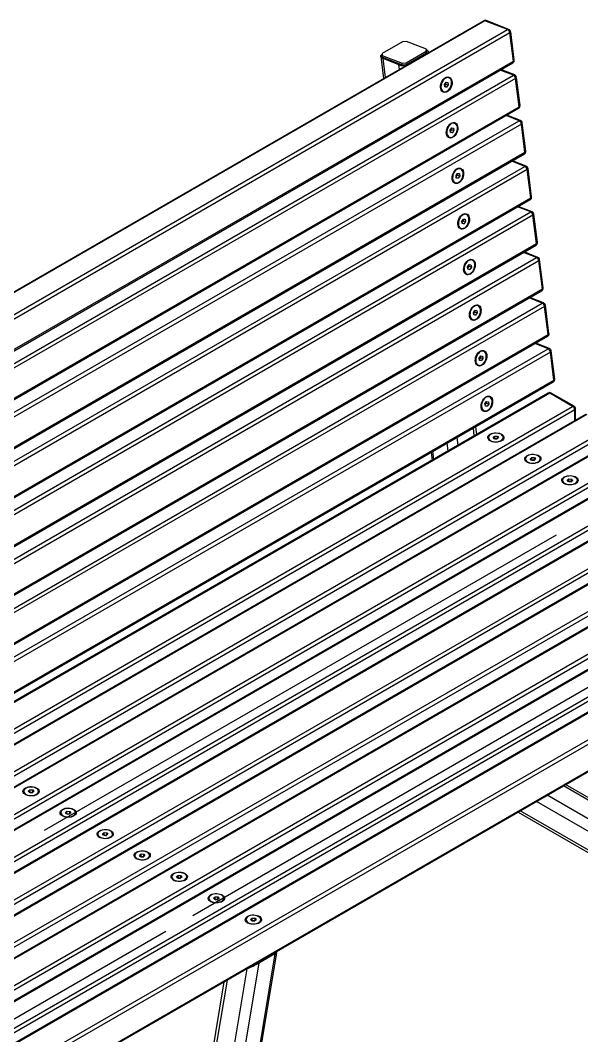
# Model space of a CAD drawing. Header units: millimetres. Extents: x 4581 to 10521, y 581 to 4781.
# Drawn here: x 9220 to 9809, y 2658 to 3724 of the extents above; entities that cross this region are included whole.
import ezdxf

# ---------------------------------------------------------------- set-up
doc = ezdxf.new("R2010")
doc.units = ezdxf.units.MM

# ---------------------------------------------------------------- blocks, each defined once
blk = doc.blocks.new('izometria')
for p, q in [((1578.3, 2706.1), (309.7, 1973.8)), ((1579.4, 2706.1), (310.9, 1973.8)), ((1603.2, 2696.7), (1579.4, 2706.1)), ((1604.6, 2696.9), (1580.9, 2706.3)), ((334.6, 1964.4), (1603.2, 2696.7)), ((1605.6, 2693.3), (337, 1961)), ((1609.4, 2663.7), (1605.6, 2693.3)), ((1610.2, 2664.9), (1606.5, 2694.5)), ((1492.8, 2683.9), (1471.6, 2671.7)), ((1497, 2684.3), (1492.8, 2683.9)), ((1518, 2676.1), (1497, 2684.3)), ((1517.9, 2674), (1518, 2676.1)), ((1518.2, 2674.3), (1518, 2676.1)), ((1470.2, 2668.5), (1473.1, 2645.4)), ((1471.6, 2671.7), (1471.6, 2669.6)), ((1471.6, 2669.6), (1492.5, 2661.4)), ((1471.8, 2667.9), (1471.6, 2669.6)), ((1471.8, 2667.9), (1492.7, 2659.6)), ((1489.2, 2659.6), (1472.5, 2666.3)), ((1475, 2646.5), (1472.5, 2666.3)), ((1496.7, 2661.8), (1517.9, 2674)), ((1497, 2660), (1518.2, 2672.3)), ((1518.2, 2672.3), (1517.9, 2674)), ((1518.2, 2672.3), (1518.2, 2674.3)), ((1520, 2672.4), (1519.8, 2673.7)), ((340.2, 1929.6), (1608.8, 2661.9)), ((340.8, 1931.4), (1609.4, 2663.7)), ((1489.8, 2655), (1489.2, 2659.6)), ((1492.5, 2661.4), (1496.7, 2661.8)), ((1492.7, 2659.6), (1492.5, 2661.4)), ((1492.7, 2659.6), (1497, 2660)), ((1497, 2660), (1496.7, 2661.8)), ((1610.7, 2649.1), (1596.3, 2654.7)), ((340.7, 1916.6), (1609.3, 2648.9)), ((1611.7, 2645.4), (343.1, 1913.1)), ((1541.7, 2646.2), (1541.3, 2646.3)), ((1609.3, 2648.9), (1595.5, 2654.3)), ((1615.4, 2615.8), (1611.7, 2645.4)), ((1616.3, 2617.1), (1612.6, 2646.6)), ((1537, 2639.2), (1538.6, 2641.4)), ((1537.3, 2636.6), (1537, 2639.2)), ((1537.6, 2638.5), (1537.1, 2637.9)), ((1537.2, 2637.2), (1539.2, 2636.4)), ((1539.2, 2636.4), (1537.3, 2636.6)), ((1538.4, 2639.6), (1537.6, 2638.5)), ((1538.2, 2640.9), (1538.4, 2639.6)), ((1538.2, 2640.9), (1538.2, 2640.9)), ((1538.4, 2639.6), (1540.8, 2638.7)), ((1538.6, 2641.4), (1540.5, 2641.2)), ((1540.8, 2638.7), (1539.2, 2636.4)), ((1540.5, 2641.2), (1540.8, 2638.7)), ((1535.6, 2631.8), (1536, 2631.7)), ((346.3, 1881.8), (1614.8, 2614.1)), ((346.9, 1883.5), (1615.4, 2615.8)), ((1615.3, 2601), (1601.6, 2606.4)), ((1616.8, 2601.2), (1602.4, 2606.9)), ((346.8, 1868.7), (1615.3, 2601)), ((1617.8, 2597.6), (349.2, 1865.3)), ((1543, 2591.3), (1544.6, 2593.6)), ((1543.4, 2588.8), (1543, 2591.3)), ((1543.7, 2590.6), (1543.2, 2590)), ((1544.5, 2591.8), (1543.7, 2590.6)), ((1544.3, 2593.1), (1544.3, 2593)), ((1544.3, 2593), (1544.5, 2591.8)), ((1544.5, 2591.8), (1546.9, 2590.8)), ((1544.6, 2593.6), (1546.6, 2593.3)), ((1546.9, 2590.8), (1545.3, 2588.5)), ((1546.6, 2593.3), (1546.9, 2590.8)), ((1547.8, 2598.3), (1547.4, 2598.4)), ((1621.5, 2568), (1617.8, 2597.6)), ((1622.4, 2569.2), (1618.6, 2598.8)), ((1541.7, 2584), (1542.1, 2583.8)), ((1543.3, 2589.3), (1545.3, 2588.5)), ((1545.3, 2588.5), (1543.4, 2588.8)), ((352.4, 1833.9), (1620.9, 2566.2)), ((353, 1835.7), (1621.5, 2568)), ((1622.9, 2553.3), (1608.4, 2559)), ((352.9, 1820.8), (1621.4, 2553.1)), ((1623.8, 2549.7), (355.3, 1817.4)), ((1553.9, 2550.4), (1553.5, 2550.6)), ((1621.4, 2553.1), (1607.7, 2558.6)), ((1627.6, 2520.1), (1623.8, 2549.7)), ((1628.5, 2521.3), (1624.7, 2550.9)), ((1549.1, 2543.4), (1550.7, 2545.7)), ((1549.4, 2540.9), (1549.1, 2543.4)), ((1549.7, 2542.8), (1549.3, 2542.1)), ((1549.4, 2541.4), (1551.4, 2540.7)), ((1551.4, 2540.7), (1549.4, 2540.9)), ((1550.5, 2543.9), (1549.7, 2542.8)), ((1550.4, 2545.2), (1550.5, 2543.9)), ((1550.4, 2545.2), (1550.4, 2545.2)), ((1550.5, 2543.9), (1553, 2542.9)), ((1550.7, 2545.7), (1552.7, 2545.5)), ((1553, 2542.9), (1551.4, 2540.7)), ((1552.7, 2545.5), (1553, 2542.9)), ((1547.8, 2536.1), (1548.2, 2535.9)), ((358.5, 1786), (1627, 2518.3)), ((359.1, 1787.8), (1627.6, 2520.1)), ((1627.5, 2505.3), (1613.8, 2510.7)), ((1628.9, 2505.5), (1614.5, 2511.1)), ((359, 1773), (1627.5, 2505.3)), ((1629.9, 2501.8), (361.4, 1769.5)), ((1555.2, 2495.5), (1556.8, 2497.8)), ((1555.5, 2493), (1555.2, 2495.5)), ((1555.8, 2494.9), (1555.4, 2494.3)), ((1556.6, 2496), (1555.8, 2494.9)), ((1556.5, 2497.3), (1556.6, 2496)), ((1556.5, 2497.3), (1556.5, 2497.3)), ((1556.6, 2496), (1559.1, 2495.1)), ((1556.8, 2497.8), (1558.8, 2497.6)), ((1559.1, 2495.1), (1557.5, 2492.8)), ((1558.8, 2497.6), (1559.1, 2495.1)), ((1560, 2502.6), (1559.6, 2502.7)), ((1633.7, 2472.2), (1629.9, 2501.8)), ((1634.6, 2473.4), (1630.8, 2503)), ((1553.9, 2488.2), (1554.3, 2488.1)), ((1555.5, 2493.6), (1557.5, 2492.8)), ((1557.5, 2492.8), (1555.5, 2493)), ((364.5, 1738.2), (1633.1, 2470.5)), ((365.1, 1739.9), (1633.7, 2472.2)), ((1633.6, 2457.4), (1619.8, 2462.8)), ((1635, 2457.6), (1620.6, 2463.3)), ((365, 1725.1), (1633.6, 2457.4)), ((1636, 2454), (367.5, 1721.6)), ((1566.1, 2454.7), (1565.7, 2454.8)), ((1639.8, 2424.4), (1636, 2454)), ((1640.7, 2425.6), (1636.9, 2455.2)), ((1561.3, 2447.7), (1562.9, 2450)), ((1561.6, 2445.2), (1561.3, 2447.7)), ((1561.9, 2447), (1561.5, 2446.4)), ((1561.5, 2445.7), (1563.5, 2444.9)), ((1563.5, 2444.9), (1561.6, 2445.2)), ((1562.7, 2448.2), (1561.9, 2447)), ((1562.5, 2449.5), (1562.6, 2449.4)), ((1562.6, 2449.4), (1562.7, 2448.2)), ((1562.7, 2448.2), (1565.2, 2447.2)), ((1562.9, 2450), (1564.8, 2449.7)), ((1565.2, 2447.2), (1563.5, 2444.9)), ((1564.8, 2449.7), (1565.2, 2447.2)), ((1560, 2440.4), (1560.4, 2440.2)), ((370.6, 1690.3), (1639.2, 2422.6)), ((371.2, 1692.1), (1639.8, 2424.4)), ((371.1, 1677.2), (1639.7, 2409.5)), ((1639.7, 2409.5), (1625.9, 2415)), ((1641.1, 2409.7), (1626.7, 2415.4)), ((1642.1, 2406.1), (373.5, 1673.8)), ((1567.4, 2399.8), (1569, 2402.1)), ((1567.7, 2397.3), (1567.4, 2399.8)), ((1568, 2399.2), (1567.5, 2398.5)), ((1568.8, 2400.3), (1568, 2399.2)), ((1568.6, 2401.6), (1568.8, 2400.3)), ((1568.6, 2401.6), (1568.6, 2401.6)), ((1568.8, 2400.3), (1571.2, 2399.3)), ((1569, 2402.1), (1570.9, 2401.9)), ((1571.2, 2399.3), (1569.6, 2397)), ((1570.9, 2401.9), (1571.2, 2399.3)), ((1572.2, 2406.8), (1571.8, 2407)), ((1645.9, 2376.5), (1642.1, 2406.1)), ((1646.7, 2377.7), (1643, 2407.3)), ((1566, 2392.5), (1566.4, 2392.3)), ((1567.6, 2397.8), (1569.6, 2397)), ((1569.6, 2397), (1567.7, 2397.3)), ((376.7, 1642.4), (1645.3, 2374.7)), ((377.3, 1644.2), (1645.9, 2376.5)), ((1645.8, 2361.7), (1632, 2367.1)), ((1647.2, 2361.8), (1632.8, 2367.5)), ((377.2, 1629.3), (1645.8, 2361.7)), ((1648.2, 2358.2), (379.6, 1625.9)), ((1578.2, 2358.9), (1577.8, 2359.1)), ((1651.9, 2328.6), (1648.2, 2358.2)), ((1652.8, 2329.8), (1649.1, 2359.4)), ((1573.5, 2351.9), (1575.1, 2354.2)), ((1573.8, 2349.4), (1573.5, 2351.9)), ((1574.1, 2351.3), (1573.6, 2350.6)), ((1573.7, 2350), (1575.7, 2349.2)), ((1575.7, 2349.2), (1573.8, 2349.4)), ((1574.9, 2352.4), (1574.1, 2351.3)), ((1574.7, 2353.7), (1574.9, 2352.4)), ((1574.7, 2353.7), (1574.7, 2353.7)), ((1574.9, 2352.4), (1577.3, 2351.5)), ((1575.1, 2354.2), (1577, 2354)), ((1577.3, 2351.5), (1575.7, 2349.2)), ((1577, 2354), (1577.3, 2351.5)), ((1572.1, 2344.6), (1572.5, 2344.5)), ((382.8, 1594.5), (1651.3, 2326.9)), ((383.4, 1596.3), (1651.9, 2328.6)), ((1646, 2315.2), (377.4, 1582.9)), ((1647.5, 2315), (378.9, 1582.7)), ((1671.5, 2301.1), (1647.5, 2315)), ((1673, 2301.3), (1649, 2315.2)), ((1579.5, 2304.1), (1581.2, 2306.4)), ((1579.9, 2301.5), (1579.5, 2304.1)), ((1580.2, 2303.4), (1579.7, 2302.8)), ((1581, 2304.6), (1580.2, 2303.4)), ((1580.8, 2305.9), (1580.8, 2305.8)), ((1580.8, 2305.8), (1581, 2304.6)), ((1581, 2304.6), (1583.4, 2303.6)), ((1581.2, 2306.4), (1583.1, 2306.1)), ((1583.4, 2303.6), (1581.8, 2301.3)), ((1583.1, 2306.1), (1583.4, 2303.6)), ((1584.3, 2311.1), (1583.9, 2311.2)), ((403, 1568.8), (1671.5, 2301.1)), ((1673.7, 2297.5), (405.1, 1565.2)), ((1684.9, 2292.7), (416.3, 1560.4)), ((1686.4, 2292.6), (417.8, 1560.3)), ((1578.2, 2296.7), (1578.6, 2296.6)), ((1579.8, 2302.1), (1581.8, 2301.3)), ((1581.8, 2301.3), (1579.9, 2301.5)), ((1673.7, 2286.2), (1673.7, 2297.5)), ((1674.5, 2286.7), (1674.5, 2298.7)), ((441.9, 1546.4), (1710.4, 2278.7)), ((1712.5, 2275), (444, 1542.7)), ((1568.3, 2270.3), (1567.3, 2278.3)), ((1570.9, 2271.8), (1569.9, 2279.8)), ((1723.8, 2270.3), (455.2, 1538)), ((1725.3, 2270.1), (456.7, 1537.8)), ((1540.7, 2254.4), (1539.7, 2262.4)), ((1551.3, 2260.5), (1550.3, 2268.5)), ((1583.1, 2268.5), (1583.1, 2268)), ((1588, 2268.7), (1589.7, 2270)), ((1589.2, 2267.1), (1588, 2268.7)), ((1592.1, 2267), (1589.2, 2267.1)), ((1589.7, 2270), (1592.6, 2269.8)), ((1589.7, 2267.2), (1589.7, 2270)), ((1589.7, 2267.1), (1589.7, 2267.2)), ((1589.7, 2267.2), (1591.2, 2267.1)), ((1591.2, 2267.1), (1592.2, 2267)), ((1593.8, 2268.3), (1592.1, 2267)), ((1592.6, 2269.8), (1593.8, 2268.3)), ((1592.6, 2267.4), (1592.6, 2269.8)), ((1598.7, 2268), (1598.7, 2268.5)), ((480.8, 1523.9), (1749.3, 2256.2)), ((1751.4, 2252.6), (482.9, 1520.2)), ((1523, 2252.8), (1524, 2244.8)), ((1525.9, 2245.8), (1524.9, 2253.9)), ((1762.7, 2247.8), (494.1, 1515.5)), ((1764.2, 2247.7), (495.6, 1515.4)), ((1622, 2246), (1622, 2245.6)), ((1626.9, 2246.2), (1628.6, 2247.6)), ((1628.1, 2244.7), (1626.9, 2246.2)), ((1631, 2244.5), (1628.1, 2244.7)), ((1628.6, 2247.6), (1631.5, 2247.4)), ((1628.6, 2244.7), (1628.6, 2247.6)), ((1628.6, 2244.7), (1628.6, 2244.7)), ((1628.6, 2244.7), (1630.1, 2244.6)), ((1630.1, 2244.6), (1631.1, 2244.6)), ((1632.7, 2245.9), (1631, 2244.5)), ((1631.5, 2247.4), (1632.7, 2245.9)), ((1631.5, 2244.9), (1631.5, 2247.4)), ((1637.6, 2245.6), (1637.6, 2246)), ((519.7, 1501.5), (1788.2, 2233.8)), ((1790.3, 2230.1), (521.8, 1497.8)), ((1801.6, 2225.4), (533, 1493)), ((1803.1, 2225.2), (534.5, 1492.9)), ((1660.9, 2223.6), (1660.9, 2223.1)), ((1665.8, 2223.7), (1667.5, 2225.1)), ((1667, 2222.2), (1665.8, 2223.7)), ((1669.9, 2222.1), (1667, 2222.2)), ((1667.4, 2222.2), (1667.5, 2222.3)), ((1667.5, 2225.1), (1670.4, 2224.9)), ((1667.5, 2222.3), (1667.5, 2225.1)), ((1667.5, 2222.3), (1669, 2222.2)), ((1669, 2222.2), (1670, 2222.1)), ((1671.6, 2223.4), (1669.9, 2222.1)), ((1670.4, 2224.9), (1671.6, 2223.4)), ((1670.4, 2222.5), (1670.4, 2224.9)), ((1676.5, 2223.1), (1676.5, 2223.6)), ((558.5, 1479), (1827.1, 2211.3)), ((1829.2, 2207.7), (560.7, 1475.3)), ((1840.4, 2202.9), (571.9, 1470.6)), ((1841.9, 2202.8), (573.4, 1470.4)), ((597.4, 1456.6), (1866, 2188.9)), ((1868.1, 2185.2), (599.6, 1452.9)), ((1879.3, 2180.5), (610.8, 1448.1)), ((1880.8, 2180.3), (612.3, 1448)), ((636.3, 1434.1), (1904.9, 2166.4)), ((1117.2, 1856.2), (1654.6, 2166.4)), ((1907, 2162.8), (638.5, 1430.4)), ((1918.2, 2158), (649.7, 1425.7)), ((1919.7, 2157.9), (651.2, 1425.5)), ((675.2, 1411.7), (1943.8, 2144)), ((1945.9, 2140.3), (677.3, 1408)), ((1957.1, 2135.6), (688.6, 1403.2)), ((1958.6, 2135.4), (690.1, 1403.1)), ((714.1, 1389.2), (1982.7, 2121.5)), ((1984.8, 2117.9), (716.2, 1385.5)), ((716.2, 1357.8), (1984.8, 2090.1)), ((715.6, 1356.4), (1984.2, 2088.7)), ((1810.1, 2076.6), (1272.7, 1766.4)), ((1100.1, 1897.2), (1101.8, 1898.5)), ((1101.8, 1898.5), (1104.7, 1898.4)), ((1101.8, 1895.7), (1101.8, 1898.5)), ((1104.7, 1898.4), (1105.9, 1896.9)), ((1104.7, 1895.9), (1104.7, 1898.4)), ((1834.2, 1803.1), (1661.8, 1902.6)), ((1834.6, 1805.5), (1664.1, 1904)), ((1095.2, 1897), (1095.2, 1896.6)), ((1101.3, 1895.7), (1100.1, 1897.2)), ((1104.2, 1895.5), (1101.3, 1895.7)), ((1101.8, 1895.6), (1101.8, 1895.7)), ((1101.8, 1895.7), (1103.3, 1895.6)), ((1103.3, 1895.6), (1104.3, 1895.5)), ((1105.9, 1896.9), (1104.2, 1895.5)), ((1110.8, 1896.6), (1110.8, 1897)), ((1831.2, 1785.2), (1644.8, 1892.8)), ((1846.2, 1743.9), (1616.5, 1876.5)), ((1831.9, 1771.7), (1633.5, 1886.3)), ((1134.1, 1874.6), (1134.1, 1874.1)), ((1139, 1874.7), (1140.7, 1876.1)), ((1140.2, 1873.2), (1139, 1874.7)), ((1143.1, 1873), (1140.2, 1873.2)), ((1140.7, 1876.1), (1143.6, 1875.9)), ((1140.7, 1873.2), (1140.7, 1876.1)), ((1140.7, 1873.2), (1140.7, 1873.2)), ((1140.7, 1873.2), (1142.2, 1873.2)), ((1142.2, 1873.2), (1143.2, 1873.1)), ((1144.8, 1874.4), (1143.1, 1873)), ((1143.6, 1875.9), (1144.8, 1874.4)), ((1143.6, 1873.4), (1143.6, 1875.9)), ((1149.7, 1874.1), (1149.7, 1874.6)), ((1614.2, 1875.1), (1851.2, 1738.3)), ((1173, 1852.1), (1173, 1851.7)), ((1177.9, 1852.3), (1179.6, 1853.6)), ((1179.1, 1850.8), (1177.9, 1852.3)), ((1182, 1850.6), (1179.1, 1850.8)), ((1179.5, 1850.7), (1179.6, 1850.8)), ((1179.6, 1853.6), (1182.5, 1853.5)), ((1179.6, 1850.8), (1179.6, 1853.6)), ((1179.6, 1850.8), (1181, 1850.7)), ((1181, 1850.7), (1182.1, 1850.6)), ((1183.7, 1852), (1182, 1850.6)), ((1182.5, 1853.5), (1183.7, 1852)), ((1182.5, 1851), (1182.5, 1853.5)), ((1188.6, 1851.7), (1188.6, 1852.1)), ((1211.9, 1829.7), (1211.9, 1829.2)), ((1216.8, 1829.8), (1218.5, 1831.2)), ((1218, 1828.3), (1216.8, 1829.8)), ((1220.9, 1828.1), (1218, 1828.3)), ((1218.4, 1828.3), (1218.5, 1828.3)), ((1218.5, 1831.2), (1221.4, 1831)), ((1218.5, 1828.3), (1218.5, 1831.2)), ((1218.5, 1828.3), (1219.9, 1828.3)), ((1219.9, 1828.3), (1221, 1828.2)), ((1222.6, 1829.5), (1220.9, 1828.1)), ((1221.4, 1831), (1222.6, 1829.5)), ((1221.4, 1828.5), (1221.4, 1831)), ((1227.5, 1829.2), (1227.5, 1829.7)), ((1250.8, 1807.2), (1250.8, 1806.8)), ((1255.7, 1807.4), (1257.4, 1808.7)), ((1256.9, 1805.9), (1255.7, 1807.4)), ((1259.8, 1805.7), (1256.9, 1805.9)), ((1257.3, 1805.8), (1257.4, 1805.9)), ((1257.4, 1808.7), (1260.3, 1808.6)), ((1257.4, 1805.9), (1257.4, 1808.7)), ((1257.4, 1805.9), (1258.8, 1805.8)), ((1258.8, 1805.8), (1259.8, 1805.7)), ((1261.5, 1807.1), (1259.8, 1805.7)), ((1260.3, 1808.6), (1261.5, 1807.1)), ((1260.3, 1806.1), (1260.3, 1808.6)), ((1266.4, 1806.8), (1266.4, 1807.2)), ((1289.7, 1784.8), (1289.7, 1784.3)), ((1294.6, 1784.9), (1296.3, 1786.3)), ((1295.8, 1783.4), (1294.6, 1784.9)), ((1298.7, 1783.2), (1295.8, 1783.4)), ((1296.2, 1783.4), (1296.3, 1783.4)), ((1296.3, 1786.3), (1299.2, 1786.1)), ((1296.3, 1783.4), (1296.3, 1786.3)), ((1296.3, 1783.4), (1297.7, 1783.4)), ((1297.7, 1783.4), (1298.7, 1783.3)), ((1300.4, 1784.6), (1298.7, 1783.2)), ((1299.2, 1786.1), (1300.4, 1784.6)), ((1299.2, 1783.6), (1299.2, 1786.1)), ((1305.3, 1784.3), (1305.3, 1784.8)), ((1328.6, 1762.3), (1328.6, 1761.8)), ((1333.5, 1762.5), (1335.2, 1763.8)), ((1334.7, 1761), (1333.5, 1762.5)), ((1337.6, 1760.8), (1334.7, 1761)), ((1335.1, 1760.9), (1335.2, 1761)), ((1335.2, 1763.8), (1338.1, 1763.7)), ((1335.2, 1761), (1335.2, 1763.8)), ((1335.2, 1761), (1336.6, 1760.9)), ((1336.6, 1760.9), (1337.6, 1760.8)), ((1339.3, 1762.2), (1337.6, 1760.8)), ((1338.1, 1763.7), (1339.3, 1762.2)), ((1338.1, 1761.2), (1338.1, 1763.7)), ((1344.2, 1761.8), (1344.2, 1762.3)), ((707, 1439.8), (1244.4, 1750.1)), ((1310.4, 1425.2), (1361.1, 1727.9)), ((1357.8, 1727.1), (1359, 1726.4)), ((1361, 1727.9), (1360.1, 1728.5)), ((1342, 1716.6), (1290.9, 1411.3)), ((1359, 1726.4), (1307.9, 1421.1)), ((1340.8, 1717.3), (1342, 1716.6)), ((1359, 1726.4), (1342, 1716.6)), ((1329.6, 1710.7), (1280.5, 1417.3)), ((1329.6, 1710.7), (1328.6, 1710.3)), ((1329.5, 1710.8), (1329.6, 1710.7)), ((1305.4, 1696.9), (1264.7, 1453.6)), ((1308.7, 1698.8), (1266.3, 1445.1))]:
    blk.add_line(p, q)
at = {"flags": 128}
for points in [[(1605.6, 2693.3), (1606, 2693.6), (1606.2, 2693.8), (1606.4, 2694.1), (1606.5, 2694.4), (1606.5, 2694.5)], [(1472.5, 2666.3), (1471.5, 2666.7), (1470.8, 2667.3), (1470.3, 2668), (1470.2, 2668.8), (1470.3, 2669.5), (1470.8, 2670.3), (1471.5, 2671), (1471.6, 2671.1)], [(1518, 2675.7), (1518.5, 2675.5), (1519.2, 2674.9), (1519.7, 2674.2), (1519.8, 2673.5), (1519.6, 2672.7), (1519.3, 2672.1)], [(1537.9, 2646.3), (1539.2, 2646.9), (1540.5, 2647.1), (1541.7, 2646.9), (1542.7, 2646.4), (1543.6, 2645.6), (1544.3, 2644.5), (1544.8, 2643.1), (1545, 2641.6), (1544.9, 2639.9), (1544.6, 2638.2), (1544, 2636.5), (1543.2, 2635), (1542.2, 2633.6), (1541.1, 2632.4), (1539.8, 2631.5), (1538.6, 2631), (1537.3, 2630.7), (1536.1, 2630.9), (1535, 2631.4), (1534.2, 2632.2), (1533.5, 2633.3), (1533, 2634.7), (1532.8, 2636.2), (1532.9, 2637.9), (1533.2, 2639.6), (1533.8, 2641.3), (1534.6, 2642.9), (1535.6, 2644.3), (1536.7, 2645.4), (1537.9, 2646.3)], [(1544.4, 2642.1), (1544.1, 2643.5), (1543.5, 2644.6), (1542.7, 2645.5), (1541.8, 2646.1), (1540.7, 2646.4), (1539.5, 2646.3), (1538.3, 2645.9), (1537.1, 2645.1), (1536, 2644), (1535.1, 2642.7), (1534.3, 2641.3), (1533.7, 2639.7), (1533.4, 2638.1), (1533.3, 2636.5), (1533.5, 2635), (1533.9, 2633.7), (1534.6, 2632.7), (1535.5, 2632), (1536.5, 2631.5), (1537.6, 2631.4), (1538.8, 2631.7), (1540, 2632.3), (1541.2, 2633.2), (1542.2, 2634.4), (1543.1, 2635.8), (1543.8, 2637.3), (1544.2, 2639), (1544.4, 2640.6), (1544.4, 2642.1)], [(1611.7, 2645.4), (1612.1, 2645.7), (1612.3, 2646), (1612.5, 2646.3), (1612.6, 2646.5), (1612.6, 2646.6)], [(1544, 2598.4), (1545.3, 2599), (1546.6, 2599.2), (1547.7, 2599.1), (1548.8, 2598.6), (1549.7, 2597.8), (1550.4, 2596.6), (1550.8, 2595.3), (1551, 2593.7), (1551, 2592.1), (1550.6, 2590.4), (1550.1, 2588.7), (1549.3, 2587.1), (1548.3, 2585.7), (1547.1, 2584.5), (1545.9, 2583.7), (1544.6, 2583.1), (1543.4, 2582.9), (1542.2, 2583), (1541.1, 2583.5), (1540.2, 2584.3), (1539.5, 2585.5), (1539.1, 2586.8), (1538.9, 2588.4), (1539, 2590), (1539.3, 2591.7), (1539.9, 2593.4), (1540.7, 2595), (1541.7, 2596.4), (1542.8, 2597.6), (1544, 2598.4)], [(1550.5, 2594.2), (1550.2, 2595.6), (1549.6, 2596.8), (1548.8, 2597.7), (1547.9, 2598.3), (1546.8, 2598.5), (1545.6, 2598.4), (1544.4, 2598), (1543.2, 2597.2), (1542.1, 2596.2), (1541.2, 2594.9), (1540.4, 2593.4), (1539.8, 2591.8), (1539.5, 2590.2), (1539.4, 2588.6), (1539.6, 2587.2), (1540, 2585.9), (1540.7, 2584.8), (1541.6, 2584.1), (1542.6, 2583.7), (1543.7, 2583.6), (1544.9, 2583.8), (1546.1, 2584.5), (1547.3, 2585.4), (1548.3, 2586.6), (1549.2, 2587.9), (1549.9, 2589.5), (1550.3, 2591.1), (1550.5, 2592.7), (1550.5, 2594.2)], [(1617.8, 2597.6), (1618.1, 2597.8), (1618.4, 2598.1), (1618.6, 2598.4), (1618.6, 2598.7), (1618.6, 2598.8)], [(1550.1, 2550.6), (1551.4, 2551.1), (1552.6, 2551.3), (1553.8, 2551.2), (1554.9, 2550.7), (1555.8, 2549.9), (1556.5, 2548.8), (1556.9, 2547.4), (1557.1, 2545.9), (1557.1, 2544.2), (1556.7, 2542.5), (1556.1, 2540.8), (1555.3, 2539.2), (1554.4, 2537.8), (1553.2, 2536.7), (1552, 2535.8), (1550.7, 2535.2), (1549.5, 2535), (1548.3, 2535.2), (1547.2, 2535.7), (1546.3, 2536.5), (1545.6, 2537.6), (1545.2, 2539), (1545, 2540.5), (1545, 2542.2), (1545.4, 2543.9), (1546, 2545.6), (1546.8, 2547.1), (1547.7, 2548.5), (1548.9, 2549.7), (1550.1, 2550.6)], [(1556.6, 2546.4), (1556.2, 2547.7), (1555.7, 2548.9), (1554.9, 2549.8), (1554, 2550.4), (1552.9, 2550.7), (1551.7, 2550.6), (1550.5, 2550.1), (1549.3, 2549.4), (1548.2, 2548.3), (1547.3, 2547), (1546.5, 2545.5), (1545.9, 2543.9), (1545.6, 2542.3), (1545.5, 2540.8), (1545.7, 2539.3), (1546.1, 2538), (1546.8, 2537), (1547.6, 2536.2), (1548.7, 2535.8), (1549.8, 2535.7), (1551, 2536), (1552.2, 2536.6), (1553.4, 2537.5), (1554.4, 2538.7), (1555.3, 2540.1), (1556, 2541.6), (1556.4, 2543.2), (1556.6, 2544.8), (1556.6, 2546.4)], [(1623.8, 2549.7), (1624.2, 2550), (1624.5, 2550.2), (1624.7, 2550.5), (1624.7, 2550.8), (1624.7, 2550.9)], [(1556.2, 2502.7), (1557.5, 2503.3), (1558.7, 2503.5), (1559.9, 2503.3), (1561, 2502.8), (1561.9, 2502), (1562.6, 2500.9), (1563, 2499.5), (1563.2, 2498), (1563.1, 2496.3), (1562.8, 2494.6), (1562.2, 2492.9), (1561.4, 2491.4), (1560.4, 2490), (1559.3, 2488.8), (1558.1, 2487.9), (1556.8, 2487.4), (1555.6, 2487.1), (1554.4, 2487.3), (1553.3, 2487.8), (1552.4, 2488.6), (1551.7, 2489.7), (1551.3, 2491.1), (1551.1, 2492.6), (1551.1, 2494.3), (1551.5, 2496), (1552, 2497.7), (1552.8, 2499.3), (1553.8, 2500.7), (1555, 2501.8), (1556.2, 2502.7)], [(1562.6, 2498.5), (1562.3, 2499.9), (1561.8, 2501), (1561, 2501.9), (1560, 2502.5), (1559, 2502.8), (1557.8, 2502.7), (1556.6, 2502.2), (1555.4, 2501.5), (1554.3, 2500.4), (1553.3, 2499.1), (1552.5, 2497.7), (1552, 2496.1), (1551.6, 2494.5), (1551.6, 2492.9), (1551.8, 2491.4), (1552.2, 2490.1), (1552.9, 2489.1), (1553.7, 2488.3), (1554.8, 2487.9), (1555.9, 2487.8), (1557.1, 2488.1), (1558.3, 2488.7), (1559.4, 2489.6), (1560.5, 2490.8), (1561.4, 2492.2), (1562, 2493.7), (1562.5, 2495.3), (1562.7, 2497), (1562.6, 2498.5)], [(1629.9, 2501.8), (1630.3, 2502.1), (1630.6, 2502.4), (1630.8, 2502.7), (1630.8, 2502.9), (1630.8, 2503)], [(1562.3, 2454.8), (1563.6, 2455.4), (1564.8, 2455.6), (1566, 2455.5), (1567.1, 2455), (1568, 2454.1), (1568.6, 2453), (1569.1, 2451.7), (1569.3, 2450.1), (1569.2, 2448.5), (1568.9, 2446.7), (1568.3, 2445.1), (1567.5, 2443.5), (1566.5, 2442.1), (1565.4, 2440.9), (1564.2, 2440), (1562.9, 2439.5), (1561.6, 2439.3), (1560.4, 2439.4), (1559.4, 2439.9), (1558.5, 2440.7), (1557.8, 2441.9), (1557.3, 2443.2), (1557.1, 2444.8), (1557.2, 2446.4), (1557.5, 2448.1), (1558.1, 2449.8), (1558.9, 2451.4), (1559.9, 2452.8), (1561.1, 2454), (1562.3, 2454.8)], [(1568.7, 2450.6), (1568.4, 2452), (1567.9, 2453.2), (1567.1, 2454.1), (1566.1, 2454.7), (1565, 2454.9), (1563.9, 2454.8), (1562.7, 2454.4), (1561.5, 2453.6), (1560.4, 2452.6), (1559.4, 2451.3), (1558.6, 2449.8), (1558.1, 2448.2), (1557.7, 2446.6), (1557.7, 2445), (1557.8, 2443.5), (1558.3, 2442.3), (1558.9, 2441.2), (1559.8, 2440.5), (1560.8, 2440), (1562, 2440), (1563.2, 2440.2), (1564.4, 2440.8), (1565.5, 2441.8), (1566.6, 2442.9), (1567.4, 2444.3), (1568.1, 2445.9), (1568.6, 2447.5), (1568.8, 2449.1), (1568.7, 2450.6)], [(1636, 2454), (1636.4, 2454.2), (1636.7, 2454.5), (1636.8, 2454.8), (1636.9, 2455.1), (1636.9, 2455.2)], [(1568.4, 2407), (1569.6, 2407.5), (1570.9, 2407.7), (1572.1, 2407.6), (1573.1, 2407.1), (1574, 2406.3), (1574.7, 2405.2), (1575.2, 2403.8), (1575.4, 2402.2), (1575.3, 2400.6), (1575, 2398.9), (1574.4, 2397.2), (1573.6, 2395.6), (1572.6, 2394.2), (1571.5, 2393.1), (1570.2, 2392.2), (1569, 2391.6), (1567.7, 2391.4), (1566.5, 2391.5), (1565.5, 2392), (1564.6, 2392.9), (1563.9, 2394), (1563.4, 2395.3), (1563.2, 2396.9), (1563.3, 2398.6), (1563.6, 2400.3), (1564.2, 2401.9), (1565, 2403.5), (1566, 2404.9), (1567.1, 2406.1), (1568.4, 2407)], [(1574.8, 2402.8), (1574.5, 2404.1), (1573.9, 2405.3), (1573.2, 2406.2), (1572.2, 2406.8), (1571.1, 2407), (1569.9, 2407), (1568.7, 2406.5), (1567.6, 2405.7), (1566.5, 2404.7), (1565.5, 2403.4), (1564.7, 2401.9), (1564.1, 2400.3), (1563.8, 2398.7), (1563.7, 2397.1), (1563.9, 2395.7), (1564.4, 2394.4), (1565, 2393.4), (1565.9, 2392.6), (1566.9, 2392.2), (1568.1, 2392.1), (1569.3, 2392.4), (1570.5, 2393), (1571.6, 2393.9), (1572.6, 2395.1), (1573.5, 2396.5), (1574.2, 2398), (1574.7, 2399.6), (1574.9, 2401.2), (1574.8, 2402.8)], [(1642.1, 2406.1), (1642.5, 2406.3), (1642.7, 2406.6), (1642.9, 2406.9), (1643, 2407.2), (1643, 2407.3)], [(1574.4, 2359.1), (1575.7, 2359.7), (1577, 2359.9), (1578.2, 2359.7), (1579.2, 2359.2), (1580.1, 2358.4), (1580.8, 2357.3), (1581.3, 2355.9), (1581.5, 2354.4), (1581.4, 2352.7), (1581.1, 2351), (1580.5, 2349.3), (1579.7, 2347.8), (1578.7, 2346.4), (1577.6, 2345.2), (1576.3, 2344.3), (1575.1, 2343.7), (1573.8, 2343.5), (1572.6, 2343.7), (1571.6, 2344.2), (1570.7, 2345), (1570, 2346.1), (1569.5, 2347.5), (1569.3, 2349), (1569.4, 2350.7), (1569.7, 2352.4), (1570.3, 2354.1), (1571.1, 2355.6), (1572.1, 2357.1), (1573.2, 2358.2), (1574.4, 2359.1)], [(1580.9, 2354.9), (1580.6, 2356.3), (1580, 2357.4), (1579.2, 2358.3), (1578.3, 2358.9), (1577.2, 2359.2), (1576, 2359.1), (1574.8, 2358.6), (1573.6, 2357.9), (1572.6, 2356.8), (1571.6, 2355.5), (1570.8, 2354.1), (1570.2, 2352.5), (1569.9, 2350.9), (1569.8, 2349.3), (1570, 2347.8), (1570.4, 2346.5), (1571.1, 2345.5), (1572, 2344.7), (1573, 2344.3), (1574.2, 2344.2), (1575.3, 2344.5), (1576.5, 2345.1), (1577.7, 2346), (1578.7, 2347.2), (1579.6, 2348.6), (1580.3, 2350.1), (1580.7, 2351.7), (1580.9, 2353.4), (1580.9, 2354.9)], [(1648.2, 2358.2), (1648.6, 2358.5), (1648.8, 2358.8), (1649, 2359), (1649.1, 2359.3), (1649.1, 2359.4)], [(1580.5, 2311.2), (1581.8, 2311.8), (1583.1, 2312), (1584.2, 2311.9), (1585.3, 2311.4), (1586.2, 2310.5), (1586.9, 2309.4), (1587.4, 2308.1), (1587.5, 2306.5), (1587.5, 2304.8), (1587.1, 2303.1), (1586.6, 2301.5), (1585.8, 2299.9), (1584.8, 2298.5), (1583.6, 2297.3), (1582.4, 2296.4), (1581.1, 2295.9), (1579.9, 2295.7), (1578.7, 2295.8), (1577.6, 2296.3), (1576.7, 2297.1), (1576, 2298.2), (1575.6, 2299.6), (1575.4, 2301.2), (1575.5, 2302.8), (1575.8, 2304.5), (1576.4, 2306.2), (1577.2, 2307.8), (1578.2, 2309.2), (1579.3, 2310.3), (1580.5, 2311.2)], [(1587, 2307), (1586.7, 2308.4), (1586.1, 2309.6), (1585.3, 2310.5), (1584.4, 2311.1), (1583.3, 2311.3), (1582.1, 2311.2), (1580.9, 2310.8), (1579.7, 2310), (1578.6, 2309), (1577.7, 2307.7), (1576.9, 2306.2), (1576.3, 2304.6), (1576, 2303), (1575.9, 2301.4), (1576.1, 2299.9), (1576.5, 2298.7), (1577.2, 2297.6), (1578.1, 2296.9), (1579.1, 2296.4), (1580.2, 2296.4), (1581.4, 2296.6), (1582.6, 2297.2), (1583.8, 2298.2), (1584.8, 2299.3), (1585.7, 2300.7), (1586.4, 2302.3), (1586.8, 2303.9), (1587, 2305.5), (1587, 2307)], [(1584.9, 2272), (1586.3, 2272.6), (1587.9, 2273.1), (1589.6, 2273.3), (1591.4, 2273.4), (1593.1, 2273.2), (1594.8, 2272.9), (1596.3, 2272.3), (1597.5, 2271.6), (1598.5, 2270.7), (1599.1, 2269.8), (1599.4, 2268.7), (1599.3, 2267.7), (1598.9, 2266.7), (1598.1, 2265.8), (1596.9, 2265), (1595.6, 2264.4), (1594, 2263.9), (1592.3, 2263.6), (1590.5, 2263.6), (1588.7, 2263.7), (1587.1, 2264.1), (1585.6, 2264.7), (1584.3, 2265.4), (1583.4, 2266.3), (1582.7, 2267.2), (1582.4, 2268.2), (1582.5, 2269.3), (1583, 2270.2), (1583.8, 2271.2), (1584.9, 2272)], [(1598, 2270.3), (1597.2, 2271.2), (1596, 2271.9), (1594.6, 2272.4), (1593.1, 2272.8), (1591.4, 2273), (1589.7, 2272.9), (1588.1, 2272.7), (1586.6, 2272.2), (1585.3, 2271.6), (1584.3, 2270.8), (1583.6, 2270), (1583.2, 2269), (1583.2, 2268), (1583.5, 2267.1), (1584.2, 2266.2), (1585.2, 2265.4), (1586.5, 2264.8), (1588, 2264.3), (1589.6, 2264.1), (1591.3, 2264), (1593, 2264.1), (1594.5, 2264.5), (1595.9, 2265), (1597.1, 2265.7), (1598, 2266.6), (1598.5, 2267.5), (1598.7, 2268.5), (1598.5, 2269.4), (1598, 2270.3)], [(1623.8, 2249.5), (1625.2, 2250.2), (1626.8, 2250.6), (1628.5, 2250.9), (1630.3, 2250.9), (1632, 2250.8), (1633.7, 2250.4), (1635.2, 2249.9), (1636.4, 2249.1), (1637.4, 2248.3), (1638, 2247.3), (1638.3, 2246.3), (1638.2, 2245.3), (1637.8, 2244.3), (1636.9, 2243.4), (1635.8, 2242.6), (1634.4, 2241.9), (1632.9, 2241.5), (1631.1, 2241.2), (1629.4, 2241.1), (1627.6, 2241.3), (1626, 2241.7), (1624.5, 2242.2), (1623.2, 2242.9), (1622.2, 2243.8), (1621.6, 2244.8), (1621.3, 2245.8), (1621.4, 2246.8), (1621.9, 2247.8), (1622.7, 2248.7), (1623.8, 2249.5)], [(1636.9, 2247.9), (1636, 2248.7), (1634.9, 2249.4), (1633.5, 2250), (1632, 2250.4), (1630.3, 2250.5), (1628.6, 2250.5), (1627, 2250.2), (1625.5, 2249.8), (1624.2, 2249.2), (1623.2, 2248.4), (1622.5, 2247.5), (1622.1, 2246.6), (1622.1, 2245.6), (1622.4, 2244.6), (1623.1, 2243.7), (1624.1, 2243), (1625.4, 2242.3), (1626.9, 2241.9), (1628.5, 2241.6), (1630.2, 2241.5), (1631.8, 2241.7), (1633.4, 2242.1), (1634.8, 2242.6), (1636, 2243.3), (1636.9, 2244.1), (1637.4, 2245), (1637.6, 2246), (1637.4, 2247), (1636.9, 2247.9)], [(1662.7, 2227.1), (1664.1, 2227.7), (1665.7, 2228.2), (1667.4, 2228.4), (1669.2, 2228.5), (1670.9, 2228.3), (1672.6, 2228), (1674.1, 2227.4), (1675.3, 2226.7), (1676.3, 2225.8), (1676.9, 2224.9), (1677.2, 2223.8), (1677.1, 2222.8), (1676.6, 2221.8), (1675.8, 2220.9), (1674.7, 2220.1), (1673.3, 2219.5), (1671.8, 2219), (1670, 2218.7), (1668.3, 2218.7), (1666.5, 2218.8), (1664.8, 2219.2), (1663.4, 2219.8), (1662.1, 2220.5), (1661.1, 2221.4), (1660.5, 2222.3), (1660.2, 2223.3), (1660.3, 2224.4), (1660.8, 2225.3), (1661.6, 2226.3), (1662.7, 2227.1)], [(1675.8, 2225.4), (1674.9, 2226.3), (1673.8, 2227), (1672.4, 2227.5), (1670.8, 2227.9), (1669.2, 2228.1), (1667.5, 2228), (1665.9, 2227.8), (1664.4, 2227.3), (1663.1, 2226.7), (1662.1, 2225.9), (1661.3, 2225.1), (1661, 2224.1), (1661, 2223.1), (1661.3, 2222.2), (1662, 2221.3), (1663, 2220.5), (1664.3, 2219.9), (1665.8, 2219.4), (1667.4, 2219.2), (1669.1, 2219.1), (1670.7, 2219.2), (1672.3, 2219.6), (1673.7, 2220.1), (1674.9, 2220.8), (1675.7, 2221.7), (1676.3, 2222.6), (1676.5, 2223.6), (1676.3, 2224.5), (1675.8, 2225.4)], [(1097, 1900.5), (1098.4, 1901.1), (1100, 1901.6), (1101.7, 1901.9), (1103.5, 1901.9), (1105.2, 1901.8), (1106.9, 1901.4), (1108.4, 1900.8), (1109.6, 1900.1), (1110.6, 1899.3), (1111.2, 1898.3), (1111.5, 1897.3), (1111.4, 1896.3), (1111, 1895.3), (1110.1, 1894.3), (1109, 1893.6), (1107.7, 1892.9), (1106.1, 1892.4), (1104.4, 1892.2), (1102.6, 1892.1), (1100.8, 1892.3), (1099.2, 1892.7), (1097.7, 1893.2), (1096.4, 1893.9), (1095.4, 1894.8), (1094.8, 1895.8), (1094.5, 1896.8), (1094.6, 1897.8), (1095.1, 1898.8), (1095.9, 1899.7), (1097, 1900.5)], [(1110.1, 1898.9), (1109.3, 1899.7), (1108.1, 1900.4), (1106.7, 1901), (1105.2, 1901.3), (1103.5, 1901.5), (1101.8, 1901.5), (1100.2, 1901.2), (1098.7, 1900.8), (1097.4, 1900.1), (1096.4, 1899.4), (1095.7, 1898.5), (1095.3, 1897.5), (1095.3, 1896.6), (1095.6, 1895.6), (1096.3, 1894.7), (1097.3, 1894), (1098.6, 1893.3), (1100.1, 1892.9), (1101.7, 1892.6), (1103.4, 1892.5), (1105, 1892.7), (1106.6, 1893), (1108, 1893.6), (1109.2, 1894.3), (1110.1, 1895.1), (1110.6, 1896), (1110.8, 1897), (1110.6, 1898), (1110.1, 1898.9)], [(1135.9, 1878), (1137.3, 1878.7), (1138.9, 1879.2), (1140.6, 1879.4), (1142.4, 1879.5), (1144.1, 1879.3), (1145.8, 1878.9), (1147.3, 1878.4), (1148.5, 1877.7), (1149.5, 1876.8), (1150.1, 1875.8), (1150.4, 1874.8), (1150.3, 1873.8), (1149.8, 1872.8), (1149, 1871.9), (1147.9, 1871.1), (1146.5, 1870.5), (1145, 1870), (1143.2, 1869.7), (1141.5, 1869.7), (1139.7, 1869.8), (1138.1, 1870.2), (1136.6, 1870.8), (1135.3, 1871.5), (1134.3, 1872.3), (1133.7, 1873.3), (1133.4, 1874.3), (1133.5, 1875.3), (1134, 1876.3), (1134.8, 1877.2), (1135.9, 1878)], [(1149, 1876.4), (1148.1, 1877.3), (1147, 1878), (1145.6, 1878.5), (1144, 1878.9), (1142.4, 1879.1), (1140.7, 1879), (1139.1, 1878.8), (1137.6, 1878.3), (1136.3, 1877.7), (1135.3, 1876.9), (1134.6, 1876), (1134.2, 1875.1), (1134.2, 1874.1), (1134.5, 1873.2), (1135.2, 1872.3), (1136.2, 1871.5), (1137.5, 1870.9), (1139, 1870.4), (1140.6, 1870.1), (1142.3, 1870.1), (1143.9, 1870.2), (1145.5, 1870.6), (1146.9, 1871.1), (1148.1, 1871.8), (1149, 1872.7), (1149.5, 1873.6), (1149.7, 1874.5), (1149.5, 1875.5), (1149, 1876.4)], [(1174.8, 1855.6), (1176.2, 1856.2), (1177.8, 1856.7), (1179.5, 1857), (1181.2, 1857), (1183, 1856.9), (1184.7, 1856.5), (1186.2, 1855.9), (1187.4, 1855.2), (1188.4, 1854.3), (1189, 1853.4), (1189.3, 1852.4), (1189.2, 1851.4), (1188.7, 1850.4), (1187.9, 1849.4), (1186.8, 1848.7), (1185.4, 1848), (1183.8, 1847.5), (1182.1, 1847.3), (1180.4, 1847.2), (1178.6, 1847.4), (1176.9, 1847.7), (1175.5, 1848.3), (1174.2, 1849), (1173.2, 1849.9), (1172.6, 1850.9), (1172.3, 1851.9), (1172.4, 1852.9), (1172.9, 1853.9), (1173.7, 1854.8), (1174.8, 1855.6)], [(1187.9, 1854), (1187, 1854.8), (1185.9, 1855.5), (1184.5, 1856.1), (1182.9, 1856.4), (1181.3, 1856.6), (1179.6, 1856.6), (1178, 1856.3), (1176.5, 1855.9), (1175.2, 1855.2), (1174.2, 1854.5), (1173.4, 1853.6), (1173.1, 1852.6), (1173.1, 1851.7), (1173.4, 1850.7), (1174.1, 1849.8), (1175.1, 1849.1), (1176.4, 1848.4), (1177.9, 1848), (1179.5, 1847.7), (1181.2, 1847.6), (1182.8, 1847.8), (1184.4, 1848.1), (1185.8, 1848.7), (1187, 1849.4), (1187.8, 1850.2), (1188.4, 1851.1), (1188.6, 1852.1), (1188.4, 1853.1), (1187.9, 1854)], [(1213.7, 1833.1), (1215.1, 1833.8), (1216.6, 1834.2), (1218.4, 1834.5), (1220.1, 1834.6), (1221.9, 1834.4), (1223.6, 1834), (1225, 1833.5), (1226.3, 1832.8), (1227.3, 1831.9), (1227.9, 1830.9), (1228.2, 1829.9), (1228.1, 1828.9), (1227.6, 1827.9), (1226.8, 1827), (1225.7, 1826.2), (1224.3, 1825.6), (1222.7, 1825.1), (1221, 1824.8), (1219.2, 1824.8), (1217.5, 1824.9), (1215.8, 1825.3), (1214.3, 1825.9), (1213.1, 1826.6), (1212.1, 1827.4), (1211.5, 1828.4), (1211.2, 1829.4), (1211.3, 1830.4), (1211.8, 1831.4), (1212.6, 1832.3), (1213.7, 1833.1)], [(1226.8, 1831.5), (1225.9, 1832.4), (1224.8, 1833.1), (1223.4, 1833.6), (1221.8, 1834), (1220.2, 1834.2), (1218.5, 1834.1), (1216.9, 1833.9), (1215.4, 1833.4), (1214.1, 1832.8), (1213.1, 1832), (1212.3, 1831.1), (1212, 1830.2), (1211.9, 1829.2), (1212.3, 1828.3), (1213, 1827.4), (1214, 1826.6), (1215.3, 1826), (1216.8, 1825.5), (1218.4, 1825.2), (1220.1, 1825.2), (1221.7, 1825.3), (1223.3, 1825.7), (1224.7, 1826.2), (1225.9, 1826.9), (1226.7, 1827.8), (1227.3, 1828.7), (1227.5, 1829.6), (1227.3, 1830.6), (1226.8, 1831.5)], [(1252.6, 1810.7), (1254, 1811.3), (1255.5, 1811.8), (1257.3, 1812.1), (1259, 1812.1), (1260.8, 1812), (1262.4, 1811.6), (1263.9, 1811), (1265.2, 1810.3), (1266.2, 1809.4), (1266.8, 1808.5), (1267.1, 1807.5), (1267, 1806.4), (1266.5, 1805.5), (1265.7, 1804.5), (1264.6, 1803.7), (1263.2, 1803.1), (1261.6, 1802.6), (1259.9, 1802.4), (1258.1, 1802.3), (1256.4, 1802.5), (1254.7, 1802.8), (1253.2, 1803.4), (1252, 1804.1), (1251, 1805), (1250.4, 1805.9), (1250.1, 1807), (1250.2, 1808), (1250.6, 1809), (1251.5, 1809.9), (1252.6, 1810.7)], [(1265.7, 1809.1), (1264.8, 1809.9), (1263.7, 1810.6), (1262.3, 1811.2), (1260.7, 1811.5), (1259.1, 1811.7), (1257.4, 1811.7), (1255.8, 1811.4), (1254.3, 1811), (1253, 1810.3), (1251.9, 1809.6), (1251.2, 1808.7), (1250.9, 1807.7), (1250.8, 1806.8), (1251.2, 1805.8), (1251.9, 1804.9), (1252.9, 1804.2), (1254.2, 1803.5), (1255.7, 1803.1), (1257.3, 1802.8), (1259, 1802.7), (1260.6, 1802.9), (1262.2, 1803.2), (1263.6, 1803.8), (1264.7, 1804.5), (1265.6, 1805.3), (1266.2, 1806.2), (1266.4, 1807.2), (1266.2, 1808.2), (1265.7, 1809.1)], [(1291.5, 1788.2), (1292.8, 1788.9), (1294.4, 1789.3), (1296.1, 1789.6), (1297.9, 1789.7), (1299.7, 1789.5), (1301.3, 1789.1), (1302.8, 1788.6), (1304.1, 1787.9), (1305, 1787), (1305.7, 1786), (1306, 1785), (1305.9, 1784), (1305.4, 1783), (1304.6, 1782.1), (1303.5, 1781.3), (1302.1, 1780.7), (1300.5, 1780.2), (1298.8, 1779.9), (1297, 1779.9), (1295.3, 1780), (1293.6, 1780.4), (1292.1, 1781), (1290.9, 1781.7), (1289.9, 1782.5), (1289.3, 1783.5), (1289, 1784.5), (1289.1, 1785.5), (1289.5, 1786.5), (1290.3, 1787.4), (1291.5, 1788.2)], [(1304.6, 1786.6), (1303.7, 1787.5), (1302.6, 1788.2), (1301.2, 1788.7), (1299.6, 1789.1), (1298, 1789.3), (1296.3, 1789.2), (1294.6, 1789), (1293.2, 1788.5), (1291.9, 1787.9), (1290.8, 1787.1), (1290.1, 1786.2), (1289.7, 1785.3), (1289.7, 1784.3), (1290.1, 1783.4), (1290.8, 1782.5), (1291.8, 1781.7), (1293.1, 1781.1), (1294.5, 1780.6), (1296.2, 1780.3), (1297.8, 1780.3), (1299.5, 1780.4), (1301.1, 1780.8), (1302.5, 1781.3), (1303.6, 1782), (1304.5, 1782.9), (1305.1, 1783.8), (1305.3, 1784.7), (1305.1, 1785.7), (1304.6, 1786.6)], [(1330.4, 1765.8), (1331.7, 1766.4), (1333.3, 1766.9), (1335, 1767.2), (1336.8, 1767.2), (1338.6, 1767.1), (1340.2, 1766.7), (1341.7, 1766.1), (1343, 1765.4), (1343.9, 1764.5), (1344.6, 1763.6), (1344.9, 1762.6), (1344.8, 1761.5), (1344.3, 1760.6), (1343.5, 1759.6), (1342.4, 1758.8), (1341, 1758.2), (1339.4, 1757.7), (1337.7, 1757.5), (1335.9, 1757.4), (1334.2, 1757.6), (1332.5, 1757.9), (1331, 1758.5), (1329.8, 1759.2), (1328.8, 1760.1), (1328.2, 1761), (1327.9, 1762.1), (1328, 1763.1), (1328.4, 1764.1), (1329.2, 1765), (1330.4, 1765.8)], [(1343.5, 1764.2), (1342.6, 1765), (1341.4, 1765.7), (1340.1, 1766.3), (1338.5, 1766.6), (1336.8, 1766.8), (1335.2, 1766.8), (1333.5, 1766.5), (1332, 1766.1), (1330.8, 1765.4), (1329.7, 1764.7), (1329, 1763.8), (1328.6, 1762.8), (1328.6, 1761.9), (1329, 1760.9), (1329.7, 1760), (1330.7, 1759.2), (1332, 1758.6), (1333.4, 1758.2), (1335.1, 1757.9), (1336.7, 1757.8), (1338.4, 1758), (1340, 1758.3), (1341.4, 1758.9), (1342.5, 1759.6), (1343.4, 1760.4), (1344, 1761.3), (1344.2, 1762.3), (1344, 1763.2), (1343.5, 1764.2)]]:
    blk.add_lwpolyline(points, dxfattribs=at)
for centre, radius, start, end in [((1579.8, 2703.5), 3, 68.4762, 119.9973), ((1578.9, 2704.9), 1.3, 63.8497, 117.4135), ((1580.3, 2704.8), 1.63, 70.8201, 123.485), ((1604.1, 2695.4), 1.63, 70.8189, 123.4843), ((1601.1, 2692.7), 4.5, 7.3629, 63.0872), ((1603.5, 2694.1), 3, 7.2431, 68.4762), ((1493.6, 2673), 14.1, 251.9887, 286.6655), ((1607.3, 2664.5), 3, 299.9973, 7.2431), ((1607.7, 2663.3), 1.73, 308.6836, 14.1721), ((1608.9, 2665), 1.37, 290.8442, 356.8029), ((1540.1, 2640.9), 5.55, 77.2638, 143.8486), ((1610.1, 2647.5), 1.63, 70.8205, 123.4846), ((1607.2, 2644.9), 4.5, 7.3629, 63.0872), ((1609.6, 2646.3), 3, 7.2431, 68.4762), ((1538.2, 2636.6), 5.4, 172.0142, 240.7783), ((1535.1, 2640.2), 3.02, 311.695, 325.1094), ((1534.7, 2640.6), 3.55, 324.4007, 5.4761), ((1613.3, 2616.7), 3, 299.9973, 7.2431), ((1613.8, 2615.4), 1.73, 308.6836, 14.1718), ((1615, 2617.1), 1.37, 290.8462, 356.8007), ((1616.2, 2599.7), 1.63, 70.8203, 123.4848), ((1546.2, 2593), 5.56, 77.2823, 143.8297), ((1541.2, 2592.4), 3.02, 311.6995, 325.1049), ((1540.8, 2592.7), 3.55, 324.4011, 5.4756), ((1613.3, 2597), 4.5, 7.3628, 63.0877), ((1615.7, 2598.4), 3, 7.2431, 68.4762), ((1544.3, 2588.7), 5.4, 172.0145, 240.7777), ((1619.4, 2568.8), 3, 299.9973, 7.2431), ((1619.8, 2567.6), 1.73, 308.6836, 14.1721), ((1621, 2569.3), 1.37, 290.8443, 356.8026), ((1552.3, 2545.2), 5.55, 77.2631, 143.849), ((1622.3, 2551.8), 1.63, 70.8191, 123.4841), ((1619.4, 2549.1), 4.5, 7.3629, 63.0872), ((1621.8, 2550.5), 3, 7.2431, 68.4762), ((1550.4, 2540.8), 5.4, 172.0145, 240.7777), ((1547.3, 2544.5), 3.03, 311.7032, 325.1012), ((1546.9, 2544.8), 3.55, 324.4014, 5.4754), ((1625.5, 2520.9), 3, 299.9973, 7.2431), ((1625.9, 2519.7), 1.73, 308.6839, 14.1719), ((1627.1, 2521.4), 1.37, 290.8443, 356.8025), ((1628.4, 2503.9), 1.63, 70.8203, 123.4848), ((1627.8, 2502.7), 3, 7.2431, 68.4762), ((1558.3, 2497.3), 5.55, 77.2639, 143.8486), ((1553.3, 2496.6), 3.02, 311.7019, 325.1051), ((1552.9, 2497), 3.55, 324.4007, 5.4761), ((1625.5, 2501.3), 4.5, 7.3629, 63.0873), ((1556.5, 2492.9), 5.4, 172.0142, 240.7783), ((1631.6, 2473.1), 3, 299.9973, 7.2431), ((1633.2, 2473.5), 1.37, 290.8444, 356.8025), ((1632, 2471.8), 1.73, 308.6838, 14.172), ((1564.4, 2449.4), 5.56, 77.2823, 143.8297), ((1634.5, 2456), 1.63, 70.8197, 123.4844), ((1631.5, 2453.4), 4.5, 7.3628, 63.0874), ((1633.9, 2454.8), 3, 7.2431, 68.4762), ((1562.6, 2445.1), 5.4, 172.0143, 240.778), ((1559.4, 2448.8), 3.02, 311.6987, 325.1059), ((1559, 2449.1), 3.55, 324.4009, 5.4759), ((1637.7, 2425.2), 3, 299.9973, 7.2431), ((1638.1, 2423.9), 1.73, 308.6837, 14.1718), ((1639.3, 2425.7), 1.37, 290.8454, 356.8015), ((1640.6, 2408.2), 1.63, 70.8211, 123.4839), ((1637.6, 2405.5), 4.5, 7.3629, 63.0875), ((1640, 2406.9), 3, 7.2431, 68.4762), ((1570.5, 2401.6), 5.55, 77.2727, 143.8396), ((1565.5, 2400.9), 3.02, 311.7012, 325.1046), ((1565.1, 2401.2), 3.55, 324.4009, 5.4759), ((1568.7, 2397.2), 5.4, 172.0143, 240.778), ((1643.8, 2377.3), 3, 299.9973, 7.2431), ((1645.4, 2377.8), 1.37, 290.8453, 356.8016), ((1644.2, 2376.1), 1.73, 308.6837, 14.1719), ((1576.6, 2353.7), 5.55, 77.2633, 143.849), ((1646.7, 2360.3), 1.63, 70.8204, 123.4842), ((1643.7, 2357.6), 4.5, 7.3628, 63.0874), ((1646.1, 2359.1), 3, 7.2431, 68.4762), ((1574.7, 2349.3), 5.4, 172.014, 240.7783), ((1571.6, 2353), 3.02, 311.7017, 325.1029), ((1571.2, 2353.4), 3.55, 324.401, 5.4757), ((1649.8, 2329.5), 3, 299.9973, 7.2431), ((1650.3, 2328.2), 1.73, 308.684, 14.1716), ((1651.5, 2329.9), 1.37, 290.8451, 356.8018), ((1647.5, 2312.6), 3, 60.0027, 119.9973), ((1646.6, 2313.8), 1.51, 54.3824, 114.3072), ((1648.4, 2313.8), 1.51, 65.6926, 125.6176), ((1582.7, 2305.8), 5.55, 77.2637, 143.8486), ((1577.7, 2305.1), 3.02, 311.7012, 325.1039), ((1577.3, 2305.5), 3.55, 324.401, 5.4758), ((1580.8, 2301.5), 5.4, 172.0143, 240.778), ((1672.4, 2299.9), 1.51, 65.6926, 125.6176), ((1669.1, 2297.3), 4.61, 2.6055, 57.3945), ((1671.5, 2298.7), 3, 0, 60.0027), ((1673, 2298.8), 1.51, 294.3747, 354.3054), ((1587.2, 2268.5), 4.09, 187.0672, 244.2404), ((1590.9, 2262.8), 4.32, 86.7547, 95.8282), ((1590.9, 2263), 4.06, 77.4291, 86.9043), ((1594.9, 2268.3), 3.8, 293.3444, 355.3479), ((1626.1, 2246), 4.09, 187.0673, 244.2404), ((1629.8, 2240.3), 4.31, 86.7529, 95.8299), ((1629.8, 2240.6), 4.06, 77.4295, 86.9039), ((1633.8, 2245.8), 3.8, 293.3458, 355.3466), ((1665, 2223.6), 4.09, 187.067, 244.2405), ((1668.7, 2217.9), 4.32, 86.7598, 95.8225), ((1668.7, 2218.1), 4.06, 77.4299, 86.9035), ((1672.7, 2223.4), 3.8, 293.346, 355.3463), ((1099.3, 1897), 4.09, 187.0624, 244.2452), ((1103, 1891.3), 4.33, 86.7669, 95.8144), ((1103, 1891.6), 4.05, 77.421, 86.9125), ((1107, 1896.8), 3.8, 293.3486, 355.3435), ((1138.2, 1874.6), 4.09, 187.0628, 244.2448), ((1141.9, 1868.8), 4.32, 86.7607, 95.8217), ((1141.9, 1869.1), 4.05, 77.421, 86.9125), ((1145.9, 1874.4), 3.8, 293.3431, 355.3489), ((1177.1, 1852.1), 4.09, 187.0624, 244.2452), ((1180.8, 1846.4), 4.33, 86.7669, 95.8144), ((1180.8, 1846.7), 4.05, 77.421, 86.9125), ((1184.8, 1851.9), 3.8, 293.3486, 355.3435), ((1216, 1829.7), 4.09, 187.0624, 244.2452), ((1219.7, 1823.9), 4.33, 86.768, 95.8133), ((1219.7, 1824.2), 4.06, 77.4258, 86.9076), ((1223.7, 1829.5), 3.8, 293.3486, 355.3435), ((1254.9, 1807.2), 4.09, 187.0624, 244.2452), ((1258.6, 1801.5), 4.33, 86.768, 95.8133), ((1258.6, 1801.8), 4.05, 77.4161, 86.9173), ((1262.6, 1807), 3.8, 293.3372, 355.3548), ((1293.7, 1784.8), 4.09, 187.0624, 244.245), ((1297.5, 1779), 4.33, 86.7659, 95.8154), ((1297.5, 1779.3), 4.05, 77.4161, 86.9173), ((1301.5, 1784.6), 3.8, 293.3476, 355.3444), ((1332.6, 1762.3), 4.09, 187.0632, 244.2444), ((1336.4, 1756.6), 4.31, 86.7507, 95.8306), ((1336.4, 1756.9), 4.05, 77.4161, 86.9173), ((1340.4, 1762.1), 3.8, 293.3486, 355.3435)]:
    blk.add_arc(centre, radius, start, end)
for centre, start_param, end_param in [((1352.3, 1723.7), 5.549764, 6.335081), ((1352.3, 1723.7), 5.549764, 6.335081), ((1335.3, 1714), 3.978968, 5.549764), ((1335.3, 1714), 3.978968, 5.549764)]:
    blk.add_ellipse(centre, major_axis=(8.8, 4.15), ratio=0.074862, start_param=start_param, end_param=end_param)

msp = doc.modelspace()

# ---------------------------------------------------------------- block references
msp.add_blockref('izometria', (8128.42, 1017.74))

doc.saveas('drawing.dxf')
